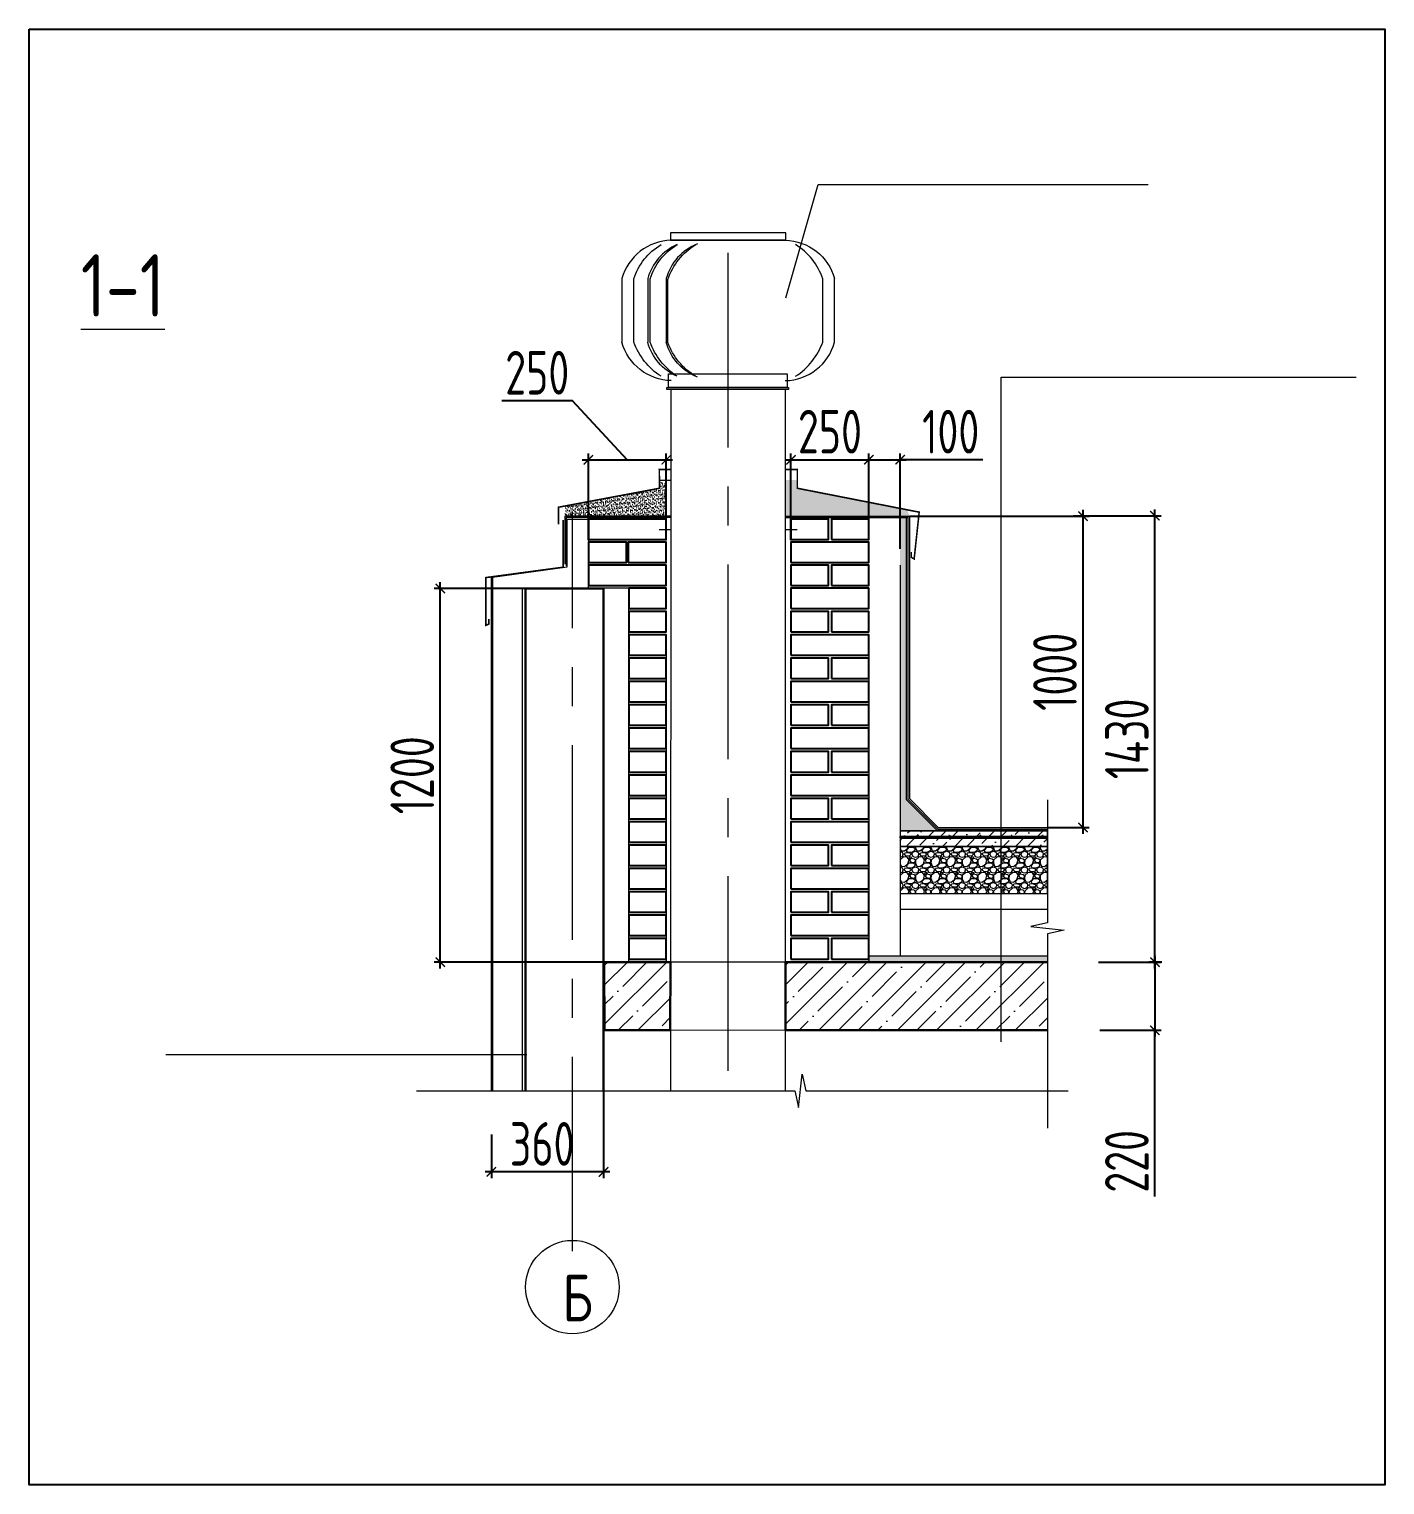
# Model space of a CAD drawing. Header units: millimetres. Extents: x -360149 to 682031, y -35655 to 209517.
# Drawn here: x 570082 to 574431, y 123887 to 128558 of the extents above; entities that cross this region are included whole.
import ezdxf

# ---------------------------------------------------------------- set-up
doc = ezdxf.new("R2010")
doc.units = ezdxf.units.MM
doc.header["$MEASUREMENT"] = 0
doc.header["$PDMODE"] = 3
doc.header["$PDSIZE"] = -4
doc.linetypes.add('CENTER', pattern=[2, 1.25, -0.25, 0.25, -0.25])
doc.layers.get('0').update_dxf_attribs({"color": 250, "lineweight": 9})
doc.layers.get('Defpoints').update_dxf_attribs({"color": 6})
for name, color, linetype, lineweight in [('0.35', 30, 'Continuous', 30), ('_0', 250, 'Continuous', 9), ('АР_Навесной фасад', 147, 'Continuous', 5), ('АР_Оси', 195, 'Continuous', 9), ('АР_стены', 250, 'Continuous', 30), ('Маркировка потолков', 7, 'Continuous', 9)]:
    doc.layers.add(name, color=color, linetype=linetype, lineweight=lineweight)
doc.styles.add('ISOCPEUR', font='isocpeur.ttf', dxfattribs={"width": 0.7})
doc.styles.add('ГОСТ 2.304', font='isocpeur.ttf', dxfattribs={"width": 0.7})
doc.dimstyles.new('R_50', dxfattribs={"dimtxt": 140, "dimasz": 30, "dimexe": 20, "dimexo": 0, "dimgap": 20, "dimtad": 1, "dimdec": 0, "dimrnd": 5, "dimzin": 0, "dimdsep": 46, "dimtxsty": 'ISOCPEUR', "dimblk": 'ARCHTICK', "dimcen": 50, "dimdle": 20, "dimclrd": 256, "dimclre": 256, "dimclrt": 256, "dimadec": 0, "dimazin": 0, "dimtfac": 2, "dimtdec": 0, "dimtofl": 0, "dimtmove": 1, "dimatfit": 3, "dimfxl": 1, "dimtvp": 3, "dimtolj": 1, "dimtzin": 0, "dimarcsym": 0})
pattern_1 = [(37.5000203, (139114.8596, 62448.202), (-0.31497021, 9.63411873), [0, -7.6, 0, -8.5, 0, -8.125]), (7.5000203, (139114.86, 62448.202), (8.8488785, 14.11073347), [0, -4.1, 0, -6.85, 0, -2.625]), (327.5000203, (139108.7096, 62448.202), (15.5707093, 0.0283008), [0, -2.5, 0, -9, 0, -11.75]), (317.5000203, (139108.71, 62448.202), (15.03063146, 4.38838316), [0, -1.25, 0, -5.9, 0, -6.75])]

# ---------------------------------------------------------------- blocks, each defined once
blk = doc.blocks.new('*U1686')
blk.add_lwpolyline([(0, -51.97), (0, -1), (2.25, -0.5), (-2.25, 0), (0, 0.5), (0, 35.88)])
blk = doc.blocks.new('*U1691')
blk.add_lwpolyline([(0, -17.58), (0, -1), (2.25, -0.5), (-2.25, 0), (0, 0.5), (0, 26.72)])
blk = doc.blocks.new('_ArchTick')
at = {"color": 0, "linetype": 'ByBlock', "const_width": 0.15}
blk.add_lwpolyline([(-0.5, -0.5), (0.5, 0.5)], dxfattribs=at)
blk = doc.blocks.new('*D1692')
at = {"layer": '_0', "lineweight": -2, "ltscale": 500, "transparency": 16777216}
for p, q in [((573512.4, 125564.2), (573713.6, 125564.2)), ((573693.6, 125584.2), (573693.6, 125325.4)), ((573517, 125345.4), (573713.6, 125345.4)), ((573693.6, 124811.9), (573693.6, 125345.4))]:
    blk.add_line(p, q, dxfattribs=at)
at = {"layer": 'Defpoints', "color": 0, "lineweight": 30, "ltscale": 500, "transparency": 16777216}
for p in [(573512.4, 125564.2), (573517, 125345.4), (573693.6, 125345.4)]:
    blk.add_point(p, dxfattribs=at)
at = {"layer": '_0', "lineweight": -2, "ltscale": 500, "transparency": 16777216, "xscale": 30, "yscale": 30, "zscale": 30}
for p, rotation in [((573693.6, 125564.2), 90), ((573693.6, 125345.4), 270)]:
    blk.add_blockref('_ArchTick', p, dxfattribs=dict(at, rotation=rotation))
at = {"layer": '_0', "ltscale": 500, "transparency": 16777216, "insert": (573603.6, 124925), "char_height": 140, "attachment_point": 5, "rotation": 90, "style": 'ISOCPEUR'}
blk.add_mtext('\\A1;220', dxfattribs=at)
blk = doc.blocks.new('*D1698')
at = {"layer": '_0', "lineweight": -2, "ltscale": 500, "transparency": 16777216}
for p, q in [((573693.6, 125544.2), (573693.6, 127016.5)), ((573432.3, 126996.5), (573713.6, 126996.5)), ((573716.1, 125564.2), (573673.6, 125564.2))]:
    blk.add_line(p, q, dxfattribs=at)
at = {"layer": 'Defpoints', "color": 0, "lineweight": 30, "ltscale": 500, "transparency": 16777216}
for p in [(573432.3, 126996.5), (573693.6, 126996.5), (573716.1, 125564.2)]:
    blk.add_point(p, dxfattribs=at)
at = {"layer": '_0', "lineweight": -2, "ltscale": 500, "transparency": 16777216, "xscale": 30, "yscale": 30, "zscale": 30}
for p, rotation in [((573693.6, 126996.5), 90), ((573693.6, 125564.2), 270)]:
    blk.add_blockref('_ArchTick', p, dxfattribs=dict(at, rotation=rotation))
at = {"layer": '_0', "ltscale": 500, "transparency": 16777216, "insert": (573603.6, 126280.4), "char_height": 140, "attachment_point": 5, "rotation": 90, "style": 'ISOCPEUR'}
blk.add_mtext('\\A1;1430', dxfattribs=at)
blk = doc.blocks.new('*D1699')
at = {"layer": '_0', "lineweight": -2, "ltscale": 500, "transparency": 16777216}
for p, q in [((571925.1, 125151.2), (571925.1, 124871.1)), ((571565.1, 125010.8), (571565.1, 124871.1)), ((571945.1, 124891.1), (571545.1, 124891.1))]:
    blk.add_line(p, q, dxfattribs=at)
at = {"layer": 'Defpoints', "color": 0, "lineweight": 30, "ltscale": 500, "transparency": 16777216}
for p in [(571925.1, 125151.2), (571565.1, 125010.8), (571565.1, 124891.1)]:
    blk.add_point(p, dxfattribs=at)
at = {"layer": '_0', "lineweight": -2, "ltscale": 500, "transparency": 16777216, "xscale": 30, "yscale": 30, "zscale": 30, "rotation": 180}
blk.add_blockref('_ArchTick', (571565.1, 124891.1), dxfattribs=at)
at = {"layer": '_0', "lineweight": -2, "ltscale": 500, "transparency": 16777216, "xscale": 30, "yscale": 30, "zscale": 30}
blk.add_blockref('_ArchTick', (571925.1, 124891.1), dxfattribs=at)
at = {"layer": '_0', "ltscale": 500, "transparency": 16777216, "insert": (571728.2, 124981.1), "char_height": 140, "attachment_point": 5, "style": 'ISOCPEUR'}
blk.add_mtext('\\A1;360', dxfattribs=at)
blk = doc.blocks.new('крышник')
at = {"color": 251, "ltscale": 500}
for points in [[(-191.6, -203.7), (189.5, -203.7), (189.5, -246.8), (-191.6, -246.8)], [(-196.7, -246.8), (193.6, -246.8), (193.6, -254), (-196.7, -254)]]:
    blk.add_lwpolyline(points, close=True, dxfattribs=at)
at = {"layer": '_0', "color": 251, "ltscale": 500}
blk.add_lwpolyline([(-184.7, 225.2), (184.5, 225.2), (184.5, 249.6), (-184.7, 249.6)], close=True, dxfattribs=at)
for points in [[(-183.1, 225.2, 0.330557), (-341, 102.1, 0.330557)], [(-215.5, -211.3, -0.166815), (-302.7, -101.3), (-302.7, 101.3, -0.183273), (-215.5, 211.3)], [(-163.6, 211.3, 0.226149), (-258.4, 102.1)], [(-163.6, -211.3, -0.166815), (-250.7, -101.3), (-250.7, 101.3, -0.183273), (-163.6, 211.3)], [(-99.1, 213.5, 0.235032), (-199.2, 102.1)], [(-104.4, -211.3, -0.173293), (-193.6, -103.2), (-193.6, 99.4, -0.176539), (-104.4, 211.3)], [(183.1, 225.2, -0.330557), (341, 102.1, -0.330557)], [(215.8, -211.3, 0.166815), (302.9, -101.3), (302.9, 101.3, 0.183273), (215.8, 211.3)], [(-183.1, -225.2, -0.330557), (-341, -102.1, -0.330557)], [(-163.6, -211.3, -0.226149), (-258.4, -102.1)], [(-99.1, -213.5, -0.235032), (-199.2, -102.1)], [(183.1, -225.2, 0.330557), (341, -102.1, 0.330557)]]:
    blk.add_lwpolyline(points, format="xyb", dxfattribs=at)
for points in [[(183.1, 225.2), (-184.6, 225.2)], [(-341, 102.1), (-341, -102.1)], [(-258.4, 102.1), (-258.4, -102.1)], [(-199.2, 102.1), (-199.2, -102.1)], [(341, -102.1), (341, -102.1), (341, 102.1)]]:
    blk.add_lwpolyline(points, dxfattribs=at)
blk = doc.blocks.new('*D1707')
at = {"layer": '_0', "lineweight": -2, "ltscale": 500, "transparency": 16777216}
for p, q in [((572526.2, 126917.8), (572526.2, 127196.2)), ((572776.2, 126917.8), (572776.2, 127196.2)), ((572506.2, 127176.2), (572796.2, 127176.2))]:
    blk.add_line(p, q, dxfattribs=at)
at = {"layer": 'Defpoints', "color": 0, "lineweight": 30, "ltscale": 500, "transparency": 16777216}
for p in [(572776.2, 127176.2), (572526.2, 126917.8), (572776.2, 126917.8)]:
    blk.add_point(p, dxfattribs=at)
at = {"layer": '_0', "lineweight": -2, "ltscale": 500, "transparency": 16777216, "xscale": 30, "yscale": 30, "zscale": 30, "rotation": 180}
blk.add_blockref('_ArchTick', (572526.2, 127176.2), dxfattribs=at)
at = {"layer": '_0', "lineweight": -2, "ltscale": 500, "transparency": 16777216, "xscale": 30, "yscale": 30, "zscale": 30}
blk.add_blockref('_ArchTick', (572776.2, 127176.2), dxfattribs=at)
at = {"layer": '_0', "ltscale": 500, "transparency": 16777216, "insert": (572651.2, 127266.2), "char_height": 140, "attachment_point": 5, "style": 'ISOCPEUR'}
blk.add_mtext('\\A1;250', dxfattribs=at)
blk = doc.blocks.new('*D1708')
at = {"layer": '_0', "lineweight": -2, "ltscale": 500, "transparency": 16777216}
for p, q in [((572776.2, 126917.8), (572776.2, 127196.2)), ((572876.2, 126889.9), (572876.2, 127196.2)), ((572756.2, 127176.2), (572896.2, 127176.2)), ((573141.9, 127176.2), (572876.2, 127176.2))]:
    blk.add_line(p, q, dxfattribs=at)
at = {"layer": 'Defpoints', "color": 0, "lineweight": 30, "ltscale": 500, "transparency": 16777216}
for p in [(572876.2, 127176.2), (572776.2, 126917.8), (572876.2, 126889.9)]:
    blk.add_point(p, dxfattribs=at)
at = {"layer": '_0', "lineweight": -2, "ltscale": 500, "transparency": 16777216, "xscale": 30, "yscale": 30, "zscale": 30, "rotation": 180}
blk.add_blockref('_ArchTick', (572776.2, 127176.2), dxfattribs=at)
at = {"layer": '_0', "lineweight": -2, "ltscale": 500, "transparency": 16777216, "xscale": 30, "yscale": 30, "zscale": 30}
blk.add_blockref('_ArchTick', (572876.2, 127176.2), dxfattribs=at)
at = {"layer": '_0', "ltscale": 500, "transparency": 16777216, "insert": (573038.6, 127266.2), "char_height": 140, "attachment_point": 5, "style": 'ISOCPEUR'}
blk.add_mtext('\\A1;100', dxfattribs=at)
blk = doc.blocks.new('*D1709')
at = {"layer": '_0', "lineweight": -2, "ltscale": 500, "transparency": 16777216}
for p, q in [((571825.4, 127365.3), (571599.2, 127365.3)), ((572001.2, 127176.2), (571825.4, 127365.3)), ((571876.2, 126917.8), (571876.2, 127196.2)), ((572126.2, 126917.8), (572126.2, 127196.2)), ((571856.2, 127176.2), (572146.2, 127176.2))]:
    blk.add_line(p, q, dxfattribs=at)
at = {"layer": 'Defpoints', "color": 0, "lineweight": 30, "ltscale": 500, "transparency": 16777216}
for p in [(572126.2, 127176.2), (571876.2, 126917.8), (572126.2, 126917.8)]:
    blk.add_point(p, dxfattribs=at)
at = {"layer": '_0', "lineweight": -2, "ltscale": 500, "transparency": 16777216, "xscale": 30, "yscale": 30, "zscale": 30, "rotation": 180}
blk.add_blockref('_ArchTick', (571876.2, 127176.2), dxfattribs=at)
at = {"layer": '_0', "lineweight": -2, "ltscale": 500, "transparency": 16777216, "xscale": 30, "yscale": 30, "zscale": 30}
blk.add_blockref('_ArchTick', (572126.2, 127176.2), dxfattribs=at)
at = {"layer": '_0', "ltscale": 500, "transparency": 16777216, "insert": (571712.3, 127455.3), "char_height": 140, "attachment_point": 5, "style": 'ISOCPEUR'}
blk.add_mtext('\\A1;250', dxfattribs=at)
blk = doc.blocks.new('*D1711')
at = {"layer": '_0', "lineweight": -2, "ltscale": 500, "transparency": 16777216}
for p, q in [((573463, 125975.8), (573463, 127015.2)), ((572906.2, 126995.2), (573483, 126995.2)), ((573348.9, 125995.8), (573483, 125995.8))]:
    blk.add_line(p, q, dxfattribs=at)
at = {"layer": 'Defpoints', "color": 0, "lineweight": 30, "ltscale": 500, "transparency": 16777216}
for p in [(572906.2, 126995.2), (573463, 126995.2), (573348.9, 125995.8)]:
    blk.add_point(p, dxfattribs=at)
at = {"layer": '_0', "lineweight": -2, "ltscale": 500, "transparency": 16777216, "xscale": 30, "yscale": 30, "zscale": 30}
for p, rotation in [((573463, 126995.2), 90), ((573463, 125995.8), 270)]:
    blk.add_blockref('_ArchTick', p, dxfattribs=dict(at, rotation=rotation))
at = {"layer": '_0', "ltscale": 500, "transparency": 16777216, "insert": (573373, 126495.5), "char_height": 140, "attachment_point": 5, "rotation": 90, "style": 'ISOCPEUR'}
blk.add_mtext('\\A1;1000', dxfattribs=at)
blk = doc.blocks.new('*D1716')
at = {"layer": '_0', "lineweight": -2, "ltscale": 500, "transparency": 16777216}
for p, q in [((571401.4, 125544.2), (571401.4, 126783.2)), ((571675.1, 126763.2), (571381.4, 126763.2)), ((571925.1, 125564.2), (571381.4, 125564.2))]:
    blk.add_line(p, q, dxfattribs=at)
at = {"layer": 'Defpoints', "color": 0, "lineweight": 30, "ltscale": 500, "transparency": 16777216}
for p in [(571401.4, 126763.2), (571675.1, 126763.2), (571925.1, 125564.2)]:
    blk.add_point(p, dxfattribs=at)
at = {"layer": '_0', "lineweight": -2, "ltscale": 500, "transparency": 16777216, "xscale": 30, "yscale": 30, "zscale": 30}
for p, rotation in [((571401.4, 126763.2), 90), ((571401.4, 125564.2), 270)]:
    blk.add_blockref('_ArchTick', p, dxfattribs=dict(at, rotation=rotation))
at = {"layer": '_0', "ltscale": 500, "transparency": 16777216, "insert": (571311.4, 126163.7), "char_height": 140, "attachment_point": 5, "rotation": 90, "style": 'ISOCPEUR'}
blk.add_mtext('\\A1;1200', dxfattribs=at)

msp = doc.modelspace()

# ---------------------------------------------------------------- hatches: boundary and pattern name
at = {"lineweight": 9, "transparency": 33554559}
h = msp.add_hatch(dxfattribs=at)
h.set_pattern_fill('AR-SAND', color=256, scale=5, angle=0.00002)
h.set_pattern_definition(pattern_1)
h.paths.add_polyline_path([(571801.91, 127027.82), (571800.56, 126996.53), (572126.21, 126996.53), (572126.21, 127103.46), (572104.45, 127103.87), (572104.78, 127084.72)])
h = msp.add_hatch(dxfattribs=at)
h.set_pattern_fill('AR-SAND', color=256, scale=5, angle=0.00002)
h.set_pattern_definition(pattern_1)
h.paths.add_polyline_path([(572899.56, 127015.41), (572905.6, 126996.53), (572509.06, 126996.53), (572509.06, 127110.9), (572546.45, 127110.9), (572546.45, 127084.72)])
h = msp.add_hatch(dxfattribs=at)
h.set_pattern_fill('AR-SAND', color=256, scale=5, angle=0.00002)
h.set_pattern_definition([(37.5000203, (140725.0426, 62289.919), (-0.31497021, 9.63411873), [0, -7.6, 0, -8.5, 0, -8.125]), (7.5000203, (140725.043, 62289.919), (8.8488785, 14.11073347), [0, -4.1, 0, -6.85, 0, -2.625]), (327.5000203, (140718.8926, 62289.919), (15.5707093, 0.0283008), [0, -2.5, 0, -9, 0, -11.75]), (317.5000203, (140718.893, 62289.919), (15.03063146, 4.38838316), [0, -1.25, 0, -5.9, 0, -6.75])])
h.paths.add_polyline_path([(572896.21, 126996.53), (572876.21, 126996.53), (572876.21, 125985.69), (572996.15, 125985.75), (572896.21, 126085.7)])
h = msp.add_hatch(dxfattribs=at)
h.set_pattern_fill('ANSI36', color=256, scale=8.657649, angle=0.00002)
h.set_pattern_definition([(45, (571719.47, 125458.76), (14.5777, 53.4517), [68.7201, -13.744, 0, -13.744])])
h.paths.add_polyline_path([(573348.88, 125985.94), (572876.21, 125985.69), (572876.21, 125935.69), (573348.88, 125935.69)])
h = msp.add_hatch(dxfattribs=at)
h.set_pattern_fill('GRAVEL', color=256, scale=50)
h.set_pattern_definition([(228.0127875, (140661.0426, 61309.9202), (-400, -450), [6.7268, -665.9544024]), (184.9697407, (140656.5426, 61304.9202), (600, 50), [11.5434, -1142.796238]), (132.5104471, (140645.0426, 61303.9202), (500, -550), [8.1394, -805.80163]), (267.273689, (140625.5426, 61291.4202), (50, 1000), [10.5119, -1040.677902]), (292.8336542, (140625.0426, 61280.9202), (-250, 600), [10.30775, -1020.4686564]), (357.273689, (140629.0426, 61271.4202), (-1000, 50), [10.5119, -1040.677902]), (37.69424047, (140639.5426, 61270.9202), (-650, -500), [13.90145, -1376.2424274]), (72.25532837, (140650.5426, 61279.4202), (350, 1100), [13.1244, -1299.316075]), (121.4295656, (140654.5426, 61291.9202), (-400, 650), [10.5475, -1044.2036555]), (175.2363583, (140649.0426, 61300.9202), (550, -50), [12.0416, -590.038129]), (222.3974378, (140637.0426, 61301.9202), (-600, -550), [15.5724, -1541.66875]), (138.8140748, (140675.0426, 61290.9202), (-350, 300), [5.31505, -526.1922406]), (171.4692344, (140671.0426, 61294.4202), (650, -100), [10.11185, -1001.075571]), (225, (140661.043, 61295.92), (-6e-15, -50), [7.07105, -63.639628]), (203.1985905, (140657.5426, 61301.92), (250, 100), [3.8079, -376.9807553]), (291.8014095, (140654.043, 61300.42), (-50, 150), [5.38515, -263.8730904]), (30.9637565, (140656.043, 61295.42), (150, 100), [8.74645, -282.801145]), (161.565051, (140663.543, 61299.92), (100, -50), [6.32455, -151.789333]), (16.3895403, (140625.0426, 61300.4202), (500, 150), [8.86, -877.1422573]), (70.3461759, (140633.5426, 61302.9202), (-200, -550), [7.43305, -735.8703874]), (293.1985905, (140663.5426, 61309.92), (-100, 250), [7.61575, -373.1729053]), (343.6104597, (140666.5426, 61302.9202), (-500, 150), [8.86, -877.1422573]), (339.4439548, (140625.0426, 61269.42), (-250, 100), [8.544, -418.656187]), (294.7751406, (140633.0426, 61266.4202), (-250, 550), [7.1589, -708.732153]), (66.8014095, (140664.0426, 61259.92), (100, 250), [7.61575, -373.1729053]), (17.3540246, (140667.0426, 61266.9202), (-650, -200), [8.38155, -829.7711807]), (69.4439548, (140639.5426, 61259.92), (-100, -250), [4.272, -422.928187]), (101.3099325, (140661.043, 61259.92), (-50, 200), [2.5495, -252.4014757]), (165.9637565, (140660.543, 61262.42), (150, -50), [10.30775, -195.847531]), (186.00900596, (140650.5426, 61264.9202), (500, 50), [9.5525, -945.696159]), (303.6900675, (140656.043, 61290.92), (-50, 100), [7.2111, -173.066464]), (353.1572266, (140660.0426, 61284.9202), (850, -100), [12.5897, -1246.378131]), (60.9453959, (140672.5426, 61283.4202), (-200, -350), [5.1478, -509.633707]), (90, (140675.043, 61287.92), (-50, 50), [3, -47]), (120.2564372, (140649.5426, 61266.4202), (200, -350), [6.9462, -687.6759995]), (48.0127875, (140646.0426, 61272.4202), (400, 450), [13.4536, -659.2276024]), (0, (140655.043, 61282.42), (50, 50), [13, -37]), (325.3048465, (140668.0426, 61282.4202), (500, -350), [7.9057, -782.663715]), (254.0546041, (140674.5426, 61277.92), (-50, -200), [7.2801, -356.7253945]), (207.64597536, (140672.5426, 61270.9202), (-950, -500), [11.85325, -1173.473709]), (175.42607874, (140662.0426, 61265.4202), (-650, 50), [12.53995, -1241.4536704])])
h.paths.add_polyline_path([(573348.88, 125935.69), (572876.21, 125935.69), (572876.21, 125784.2), (573348.88, 125784.2)])
h = msp.add_hatch(dxfattribs=at)
h.set_pattern_fill('AR-SAND', color=256, scale=5, angle=0.00002)
h.set_pattern_definition([(37.5000203, (140625.0426, 61259.92), (-0.31497021, 9.63411873), [0, -7.6, 0, -8.5, 0, -8.125]), (7.5000203, (140625.043, 61259.92), (8.8488785, 14.11073347), [0, -4.1, 0, -6.85, 0, -2.625]), (327.5000203, (140618.8926, 61259.92), (15.5707093, 0.0283008), [0, -2.5, 0, -9, 0, -11.75]), (317.5000203, (140618.893, 61259.92), (15.03063146, 4.38838316), [0, -1.25, 0, -5.9, 0, -6.75])])
h.paths.add_polyline_path([(573348.88, 125584.2), (572776.21, 125584.2), (572776.21, 125564.2), (573348.88, 125564.2)])
at = {"layer": 'Маркировка потолков', "lineweight": 9, "ltscale": 5000, "transparency": 33554610}
h = msp.add_hatch(dxfattribs=at)
h.set_pattern_fill('ANSI35', color=256, scale=356.9777)
h.set_pattern_definition([(45, (139415.5, 61260.885), (-63.105338, 63.105338), []), (45, (139478.6, 61260.885), (-63.105338, 63.105338), [111.555531, -22.311106, 0, -22.311106])])
h.paths.add_polyline_path([(572139.17, 125345.6), (572139.33, 125565.13), (571927.44, 125564.2), (571927.47, 125345.6)])
h = msp.add_hatch(dxfattribs=at)
h.set_pattern_fill('ANSI35', color=256, scale=356.9777)
h.set_pattern_definition([(45, (140625.04, 61259.92), (-63.105338, 63.105338), []), (45, (140688.15, 61259.92), (-63.105338, 63.105338), [111.555531, -22.311106, 0, -22.311106])])
h.paths.add_polyline_path([(573348.89, 125345.44), (573348.88, 125564.17), (572508.41, 125564.06), (572508.43, 125345.34)])

# ---------------------------------------------------------------- linework, layer by layer
at = {"lineweight": 20}
for points in [[(573348.88, 125985.94), (572876.21, 125985.69), (572876.21, 125935.69), (573348.88, 125935.69)], [(573348.88, 125935.69), (572876.21, 125935.69), (572876.21, 125784.2), (573348.88, 125784.2)]]:
    msp.add_lwpolyline(points, close=True, dxfattribs=at)
at = {"lineweight": 25}
msp.add_lwpolyline([(572876.21, 125963.49), (573348.88, 125963.49), (573348.88, 125966.49), (572876.21, 125966.49)], close=True, dxfattribs=at)
at = {"lineweight": 30}
for centre in [(572933.93, 125967.99), (573033.93, 125967.99), (573133.81, 125967.99), (573233.69, 125967.99), (573333.58, 125967.99)]:
    msp.add_circle(centre, 1.5, dxfattribs=at)
at = {"layer": '0.35', "color": 18, "ltscale": 200, "true_color": 0x000000}
for points in [[(572139.33, 125563.96), (571927.5, 125564.2), (571927.53, 125345.39), (572139.1, 125345.81), (572139.33, 125563.96)], [(573348.88, 125564.2), (572508.5, 125564.2), (572508.26, 125345.39), (573348.9, 125345.39)]]:
    msp.add_lwpolyline(points, dxfattribs=at)
at = {"layer": '_0', "color": 7, "ltscale": 500}
for p, q in [((572103.75, 127110.89), (572140.23, 127110.89)), ((572103.75, 126952.61), (572140.23, 126952.61)), ((572508.17, 126952.62), (572546.45, 126952.62)), ((571565.08, 125151.23), (571565.08, 126799.99)), ((571569.06, 126800.44), (571569.06, 125151.23)), ((571665.08, 125151.23), (571665.08, 126764.08)), ((572508.5, 125564.2), (571927.5, 125564.2)), ((572508.26, 125345), (571927.5, 125345.63))]:
    msp.add_line(p, q, dxfattribs=at)
at = {"layer": '_0', "color": 1, "ltscale": 500}
for p, q in [((572896.21, 126996.53), (572896.21, 126085.7)), ((572876.21, 126838.25), (572876.21, 125584.2)), ((572126.21, 126564.2), (572126.21, 125564.2)), ((572776.21, 126564.2), (572776.21, 125564.2)), ((571925.08, 126179.8), (571925.08, 125564.2)), ((572896.21, 126085.7), (572996.21, 125985.69)), ((572876.21, 125985.69), (573348.88, 125985.69)), ((572876.21, 125935.69), (573348.88, 125935.69)), ((572876.21, 125784.2), (573348.88, 125784.2)), ((572876.21, 125734.2), (573348.88, 125734.2)), ((571925.08, 125577.77), (571925.08, 125151.23)), ((572776.21, 125584.2), (573348.88, 125584.2))]:
    msp.add_line(p, q, dxfattribs=at)
at = {"layer": '_0', "color": 7, "ltscale": 500}
for points in [[(572509.45, 127695.96), (572612.96, 128059.6), (573672.36, 128059.6)], [(573200.73, 125308.01), (573200.73, 127440.67), (574338.9, 127440.67)], [(572324.78, 126768.67), (572325.1, 126768.67)], [(572325.41, 126768.67), (572325.1, 126768.67)], [(570520.63, 125267.93), (571678.62, 125267.5)]]:
    msp.add_lwpolyline(points, dxfattribs=at)
at = {"layer": '_0', "color": 1, "ltscale": 500}
for points in [[(572141.2, 127401.12), (572139.89, 125151.23)], [(572509.06, 125151.23), (572509.06, 127401.12)], [(572142.03, 126995.16), (571800.61, 126995.16), (571800.61, 126841.42)], [(572142.03, 126991.35), (571804.92, 126991.35), (571804.93, 126835.34)], [(572508.17, 126995.16), (572906.21, 126995.16), (572906.21, 126983.34)], [(572508.17, 126991.35), (572901.48, 126991.35), (572901.48, 126983.34)], [(572901.53, 126996.53), (572901.21, 126086.76), (572996.83, 125990.76), (573348.88, 125990.76)], [(572906.21, 126996.53), (572906.21, 126088.96), (572997.96, 125995.77), (573348.88, 125995.77)], [(572901.47, 126833.49), (572901.47, 126832.81)], [(572906.21, 126833.49), (572906.21, 126832.81)], [(572984.99, 125996.91), (572896.21, 126085.7)]]:
    msp.add_lwpolyline(points, dxfattribs=at)
at = {"layer": '_0', "color": 7, "lineweight": 30, "ltscale": 500, "const_width": 5}
for points in [[(572140.25, 127144.98), (572103.75, 127144.94), (572104.78, 127084.72), (571780.25, 127023.75), (571780.25, 126969.31)], [(572508.17, 127144.99), (572546.45, 127144.96), (572546.45, 127084.72), (572937.47, 127007.97), (572921.33, 126857.88), (572912.43, 126863.03), (572912.43, 126879.85)], [(571795.26, 126982.36), (571795.26, 126831.27), (571547.33, 126797.99), (571547.33, 126644.7), (571556.96, 126648.73), (571556.96, 126665.56)]]:
    msp.add_lwpolyline(points, dxfattribs=at)
at = {"layer": '_0', "color": 7}
msp.add_lwpolyline([(571569.06, 126799.59), (571807.78, 126832.58), (571807.93, 126985.52), (571876.21, 126985.52), (571875.66, 126763.25), (571569.06, 126763.25)], close=True, dxfattribs=at)
at = {"layer": '_0', "color": 251}
msp.add_lwpolyline([(572006.21, 126764.2), (571925.08, 126764.2), (571925.08, 125564.2), (572006.21, 125564.2)], close=True, dxfattribs=at)
at = {"layer": 'АР_Навесной фасад', "color": 18, "lineweight": 30, "ltscale": 100, "true_color": 0x000000}
msp.add_lwpolyline([(571675.08, 125151.23), (571675.08, 126763.25), (571925.08, 126763.25), (571925.08, 125151.23)], dxfattribs=at)
at = {"layer": 'АР_Оси', "linetype": 'CENTER', "ltscale": 500}
for p, q in [((572325.1, 125215.09), (572325.1, 127954.88)), ((571825.08, 124635.8), (571825.08, 127010.6))]:
    msp.add_line(p, q, dxfattribs=at)
at = {"layer": 'АР_стены', "color": 22, "lineweight": 25, "ltscale": 500}
for points in [[(571876.21, 126920.11), (572126.21, 126920.11), (572126.21, 126985.52), (571876.21, 126985.52)], [(572526.21, 126920.11), (572646.21, 126920.11), (572646.21, 126985.52), (572526.21, 126985.52)], [(572656.21, 126920.11), (572776.21, 126920.11), (572776.21, 126985.52), (572656.21, 126985.52)], [(571876.21, 126846.48), (571998.38, 126846.48), (571998.38, 126911.89), (571876.21, 126911.89)], [(572004.04, 126846.48), (572126.21, 126846.48), (572126.21, 126911.89), (572004.04, 126911.89)], [(572526.21, 126846.48), (572776.21, 126846.48), (572776.21, 126911.89), (572526.21, 126911.89)], [(571876.21, 126772.84), (572126.21, 126772.84), (572126.21, 126838.25), (571876.21, 126838.25)], [(572526.21, 126772.84), (572646.21, 126772.84), (572646.21, 126838.25), (572526.21, 126838.25)], [(572656.21, 126772.84), (572776.21, 126772.84), (572776.21, 126838.25), (572656.21, 126838.25)], [(572006.21, 126699.2), (572126.21, 126699.2), (572126.21, 126764.61), (572006.21, 126764.61)], [(572526.21, 126699.2), (572776.21, 126699.2), (572776.21, 126764.61), (572526.21, 126764.61)], [(572006.21, 126624.2), (572126.21, 126624.2), (572126.21, 126689.61), (572006.21, 126689.61)], [(572526.21, 126624.2), (572646.21, 126624.2), (572646.21, 126689.61), (572526.21, 126689.61)], [(572656.21, 126624.2), (572776.21, 126624.2), (572776.21, 126689.61), (572656.21, 126689.61)], [(572006.21, 126549.2), (572126.21, 126549.2), (572126.21, 126614.61), (572006.21, 126614.61)], [(572526.21, 126549.2), (572776.21, 126549.2), (572776.21, 126614.61), (572526.21, 126614.61)], [(572006.21, 126474.2), (572126.21, 126474.2), (572126.21, 126539.61), (572006.21, 126539.61)], [(572526.21, 126474.2), (572646.21, 126474.2), (572646.21, 126539.61), (572526.21, 126539.61)], [(572656.21, 126474.2), (572776.21, 126474.2), (572776.21, 126539.61), (572656.21, 126539.61)], [(572006.21, 126399.2), (572126.21, 126399.2), (572126.21, 126464.61), (572006.21, 126464.61)], [(572526.21, 126399.2), (572776.21, 126399.2), (572776.21, 126464.61), (572526.21, 126464.61)], [(572006.21, 126324.2), (572126.21, 126324.2), (572126.21, 126389.61), (572006.21, 126389.61)], [(572526.21, 126324.2), (572646.21, 126324.2), (572646.21, 126389.61), (572526.21, 126389.61)], [(572656.21, 126324.2), (572776.21, 126324.2), (572776.21, 126389.61), (572656.21, 126389.61)], [(572006.21, 126249.2), (572126.21, 126249.2), (572126.21, 126314.61), (572006.21, 126314.61)], [(572526.21, 126249.2), (572776.21, 126249.2), (572776.21, 126314.61), (572526.21, 126314.61)], [(572006.21, 126174.2), (572126.21, 126174.2), (572126.21, 126239.61), (572006.21, 126239.61)], [(572526.21, 126174.2), (572646.21, 126174.2), (572646.21, 126239.61), (572526.21, 126239.61)], [(572656.21, 126174.2), (572776.21, 126174.2), (572776.21, 126239.61), (572656.21, 126239.61)], [(572006.21, 126099.2), (572126.21, 126099.2), (572126.21, 126164.61), (572006.21, 126164.61)], [(572526.21, 126099.2), (572776.21, 126099.2), (572776.21, 126164.61), (572526.21, 126164.61)], [(572006.21, 126024.2), (572126.21, 126024.2), (572126.21, 126089.61), (572006.21, 126089.61)], [(572526.21, 126024.2), (572646.21, 126024.2), (572646.21, 126089.61), (572526.21, 126089.61)], [(572656.21, 126024.2), (572776.21, 126024.2), (572776.21, 126089.61), (572656.21, 126089.61)], [(572006.21, 125949.2), (572126.21, 125949.2), (572126.21, 126014.61), (572006.21, 126014.61)], [(572526.21, 125949.2), (572776.21, 125949.2), (572776.21, 126014.61), (572526.21, 126014.61)], [(572006.21, 125874.2), (572126.21, 125874.2), (572126.21, 125939.61), (572006.21, 125939.61)], [(572526.21, 125874.2), (572646.21, 125874.2), (572646.21, 125939.61), (572526.21, 125939.61)], [(572656.21, 125874.2), (572776.21, 125874.2), (572776.21, 125939.61), (572656.21, 125939.61)], [(572006.21, 125799.2), (572126.21, 125799.2), (572126.21, 125864.61), (572006.21, 125864.61)], [(572526.21, 125799.2), (572776.21, 125799.2), (572776.21, 125864.61), (572526.21, 125864.61)], [(572006.21, 125724.2), (572126.21, 125724.2), (572126.21, 125789.61), (572006.21, 125789.61)], [(572526.21, 125724.2), (572646.21, 125724.2), (572646.21, 125789.61), (572526.21, 125789.61)], [(572656.21, 125724.2), (572776.21, 125724.2), (572776.21, 125789.61), (572656.21, 125789.61)], [(572006.21, 125649.2), (572126.21, 125649.2), (572126.21, 125714.61), (572006.21, 125714.61)], [(572526.21, 125649.2), (572776.21, 125649.2), (572776.21, 125714.61), (572526.21, 125714.61)], [(572006.21, 125574.2), (572126.21, 125574.2), (572126.21, 125639.61), (572006.21, 125639.61)], [(572526.21, 125574.2), (572646.21, 125574.2), (572646.21, 125639.61), (572526.21, 125639.61)], [(572656.21, 125574.2), (572776.21, 125574.2), (572776.21, 125639.61), (572656.21, 125639.61)]]:
    msp.add_lwpolyline(points, close=True, dxfattribs=at)

# ---------------------------------------------------------------- block references
at = {"ltscale": 100, "xscale": 23.79851555813043, "yscale": 23.79851555813043, "zscale": 23.79851555813043}
for name, p, rotation in [('*U1691', (573348.88, 125666.97), 180), ('*U1686', (572561.88, 125151.23), 270)]:
    msp.add_blockref(name, p, dxfattribs=dict(at, rotation=rotation))
at = {"layer": '_0', "color": 251}
msp.add_blockref('крышник', (572324.98, 127655.09), dxfattribs=at)

# ---------------------------------------------------------------- dimensions: what is measured, and where the dimension line sits
at = {"layer": '_0', "color": 1, "ltscale": 500}
for base, p1, p2, picture, middle in [((572126.21, 127176.17), (571876.21, 126917.82), (572126.21, 126917.82), '*D1709', (571805.4, 127365.26)), ((572876.21, 127176.17), (572776.21, 126917.82), (572876.21, 126889.89), '*D1708', (573038.56, 127172.63)), ((571565.08, 124891.07), (571925.08, 125151.23), (571565.08, 125010.85), '*D1699', (571728.24, 124891.07))]:
    dim = msp.add_linear_dim(base=base, p1=p1, p2=p2, dimstyle='R_50', override={"dimpost": '\\X'}, dxfattribs=at)
    dim.commit()
    dim.dimension.update_dxf_attribs({"geometry": picture, "text_midpoint": middle, "dimtype": 160})
dim = msp.add_linear_dim(base=(572776.21, 127176.17), p1=(572526.21, 126917.82), p2=(572776.21, 126917.82), dimstyle='R_50', override={"dimpost": '\\X'}, dxfattribs=at)
dim.commit()
dim.dimension.update_dxf_attribs({"geometry": '*D1707', "text_midpoint": (572651.21, 127266.17)})
for base, p1, p2, picture, middle in [((573462.96, 126995.16), (573348.88, 125995.77), (572906.21, 126995.16), '*D1711', (573372.96, 126495.46)), ((573693.64, 126996.53), (573716.11, 125564.2), (573432.31, 126996.53), '*D1698', (573603.64, 126280.37)), ((571401.35, 126763.25), (571925.08, 125564.2), (571675.08, 126763.25), '*D1716', (571311.35, 126163.73))]:
    dim = msp.add_linear_dim(base=base, p1=p1, p2=p2, angle=90, dimstyle='R_50', override={"dimpost": '\\X'}, dxfattribs=at)
    dim.commit()
    dim.dimension.update_dxf_attribs({"geometry": picture, "text_midpoint": middle})
dim = msp.add_linear_dim(base=(573693.64, 125345.39), p1=(573512.37, 125564.2), p2=(573516.96, 125345.39), angle=90, dimstyle='R_50', override={"dimpost": '\\X'}, dxfattribs=at)
dim.commit()
dim.dimension.update_dxf_attribs({"geometry": '*D1692', "text_midpoint": (573754.14, 124925.02), "dimtype": 160})

# ---------------------------------------------------------------- next in the draw order: texts
at = {"layer": 'АР_Оси', "insert": (571792.93, 124561.76), "char_height": 150, "attachment_point": 1, "line_spacing_factor": 1.149209, "style": 'ГОСТ 2.304', "bg_fill": 2}
msp.add_mtext('{\\W0.8;Б}', dxfattribs=at)

# ---------------------------------------------------------------- next in the draw order: linework, layer by layer
at = {"layer": 'Defpoints', "color": 5, "ltscale": 500}
msp.add_lwpolyline([(570082.4, 128557.83), (574431.28, 128557.83), (574431.28, 123886.95), (570082.4, 123886.95)], close=True, dxfattribs=at)
at = {"layer": 'АР_Оси'}
msp.add_circle((571825.08, 124521.47), 150, dxfattribs=at)

# ---------------------------------------------------------------- next in the draw order: texts
at = {"layer": 'АР_Оси', "color": 5, "insert": (570248.34, 127835.29), "char_height": 200, "attachment_point": 1, "line_spacing_factor": 1.149209, "style": 'ГОСТ 2.304', "bg_fill": 2}
msp.add_mtext('{\\W0.8;\\L1-1}', dxfattribs=at)

doc.saveas('drawing.dxf')
